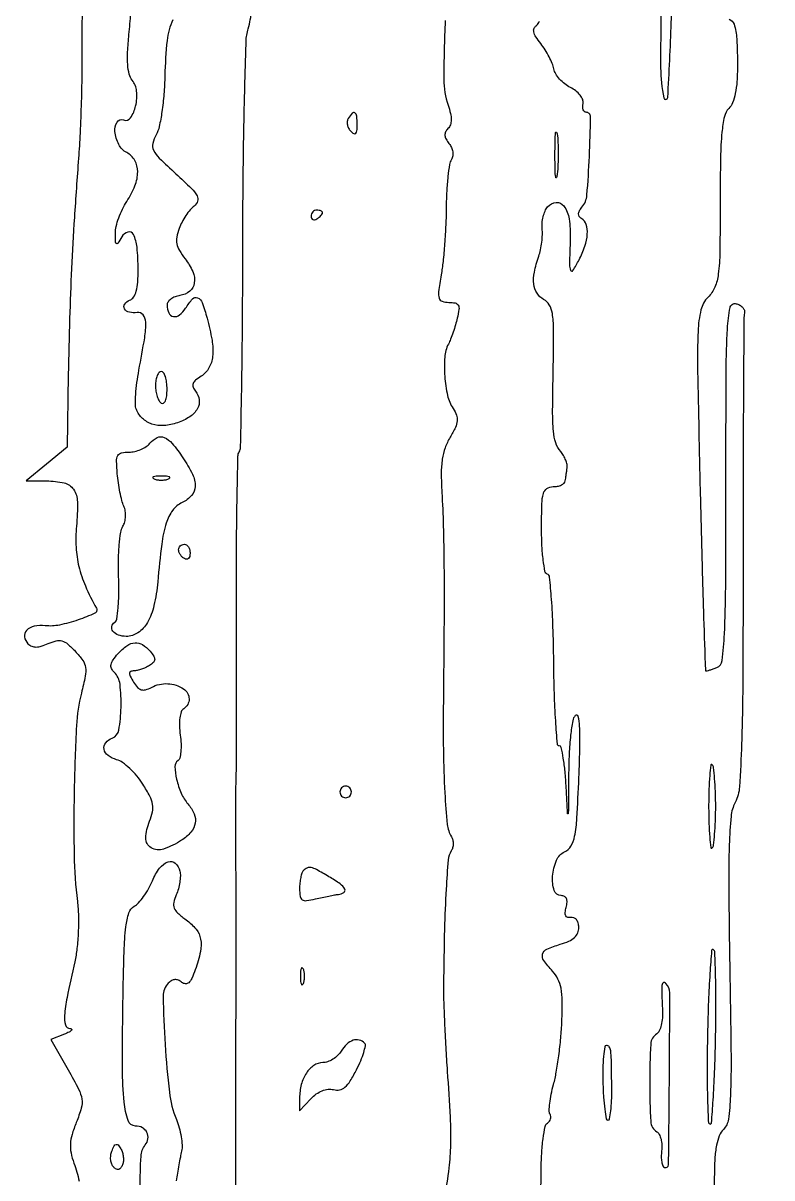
# Model space of a CAD drawing. Extents: x 0 to 5034, y 0 to 2560.
# Drawn here: x 382 to 512, y 903 to 1103.5 of the extents above; entities that cross this region are included whole.
import ezdxf

# ---------------------------------------------------------------- set-up
doc = ezdxf.new("R2010")
doc.units = 0

msp = doc.modelspace()

# ---------------------------------------------------------------- linework, layer by layer
for points in [[(523.93147, 945.845619, -0.000225), (524.384816, 1020.5, 0.000097), (524.861336, 1095.775456, 0.000492)], [(492.745125, 1111.739439, 0.003102), (492.671091, 1095.723964, 0.05296), (493.234261, 1090.500521, 0.873264), (493.904166, 1090.552959, 0.00509), (494.513902, 1103.570053, -0.002599), (494.7369, 1108.89868, -0.00261)], [(392.345507, 1107.173518, 0.014839), (392.222064, 1100, -0.006408), (392.220424, 1095.289486, -0.004047), (392.103573, 1089.79375, -0.004063), (391.901068, 1084.393121, -0.007462), (391.634834, 1080, 0.002744), (390.913385, 1069.705157, 0.00434), (390.420008, 1060.871941, 0.004462), (390.08908, 1052.211456, 0.003138), (389.864875, 1042.462431), (389.654169, 1029.860545), (386.099241, 1026.930272), (382.544312, 1024), (386.072156, 1024, -0.055353), (389.149881, 1023.658231, -0.193318), (390.763908, 1022.546631, -0.143448), (391.437516, 1020.375276, -0.026578), (391.279913, 1016.150313, 0.035568), (391.208784, 1012.469852, 0.046502), (391.693922, 1009.140986, 0.042848), (392.828042, 1005.756084, 0.024491), (394.734957, 1001.886932, -0.435973), (394.450995, 1001.016579, -0.025757), (391.57498, 999.862307, -0.031346), (388.329512, 998.972857, -0.077487), (385.871865, 998.849493, 0.075674), (383.945078, 998.759737, 0.152091), (382.621934, 998.037795, 0.232011), (382.263504, 996.932156, 0.162133), (382.860007, 995.739993, 0.097055), (383.503279, 995.307519, 0.101117), (384.252779, 995.158051, 0.074937), (385.177907, 995.301946, 0.030917), (386.364913, 995.756496, -0.045916), (387.74952, 996.239685, -0.130964), (388.761599, 996.223029, -0.108815), (389.742807, 995.69502, -0.026545), (391.07793, 994.417047, -0.034695), (392.362479, 992.844146, -0.118156), (392.850022, 991.624354, -0.08591), (392.809976, 990.106518, -0.01328), (392.13774, 987.160371, 0.049853), (391.279044, 981.527127, 0.008077), (390.885413, 970.441309, 0.009426), (390.879864, 959.064135, 0.025396), (391.438348, 951, -0.024413), (391.616528, 948.498546, -0.016597), (391.585426, 945.64415, -0.016704), (391.367711, 942.840227, -0.027658), (390.975147, 940.5, 0.004854), (389.642101, 934.300255, 0.03252), (389.211648, 931.179443, 0.086642), (389.377086, 929.54383, 0.323237), (390.140594, 928.936614, -0.180875), (390.413636, 928.81973, -0.416572), (390.417475, 928.617947, -0.085206), (389.989725, 928.30581, -0.019779), (389.174213, 927.940802), (386.848426, 927.008377), (389.832356, 921.754189, -0.010317), (391.657977, 918.379268, -0.080407), (392.209897, 916.684073, -0.109111), (392.110917, 915.116957, -0.025853), (391.251921, 912.626477, 0.023415), (390.508421, 910.504462, 0.058198), (390.224113, 908.886284, 0.065211), (390.335172, 907.358814, 0.036055), (390.843778, 905.555479, -0.032843), (391.747112, 902.429506, -0.13787)], [(418.895396, 863.33804, 0.000041), (418.945464, 907.803915, 0.000112), (418.979592, 949.45959, 0.00221), (418.930664, 962.25, -0.001757), (418.917478, 965.035938, -0.001751), (418.923845, 967.825, -0.001713), (418.946288, 970.261714, -0.006892), (418.985617, 971.75, 0.009349), (419.027769, 973.709742, 0.000305), (419.045063, 981.5707, 0.000584), (419.048977, 990.844801, 0.000406), (419.032651, 1001.320468, -0.001993), (419.049361, 1011.668015, -0.003157), (419.154989, 1020.533027, -0.000756), (419.30799, 1028.282655, -0.133872), (419.538404, 1029.062139, 0.134445), (419.771022, 1029.85235, 0.00046), (419.953127, 1039.922998, 0.002451), (420.093207, 1051.350452, 0.001529), (420.150735, 1064.741671, -0.002358), (420.231328, 1078.277857, -0.003468), (420.440755, 1090.170991, -0.001645), (420.722235, 1100.281081, -0.063939), (421.077659, 1102.5, 0.054657), (421.646598, 1105.6747, 0.002302)], [(407.99055, 1104.065984, 0.08207), (407.004765, 1100.471183, 0.020493), (406.620703, 1094.372572, -0.014508), (406.456606, 1091.153161, -0.016576), (406.108647, 1088.089517, -0.01644), (405.643279, 1085.519259, -0.074402), (405.107242, 1084.097419, 0.071231), (404.522686, 1082.576033, 0.174891), (404.665991, 1081.404006, 0.081805), (405.654267, 1080.051954, 0.0084), (408.533629, 1077.317689, -0.007928), (411.223452, 1074.76824, -0.070651), (412.214485, 1073.47874, -0.2123), (412.302116, 1072.566886, -0.150699), (411.695499, 1071.72027, 0.056961), (411.008972, 1071.06288, 0.026376), (410.269733, 1070.071117, 0.025716), (409.594508, 1068.935356, 0.032486), (409.096279, 1067.819703, 0.04345), (408.689113, 1066.338204, 0.093957), (408.696175, 1065.161027, 0.086166), (409.138532, 1064.00433, 0.032346), (410.12443, 1062.568943, -0.064209), (411.463071, 1060.326991, -0.13777), (411.734271, 1058.348377, -0.189573), (410.931754, 1056.921381, -0.136356), (409.239784, 1056.180449, 0.057229), (408.383238, 1055.956211, 0.069185), (407.657937, 1055.551908, 0.082011), (407.16857, 1055.037506, 0.150318), (407, 1054.489466, 0.1102), (407.298324, 1053.152343, 0.246984), (408.104252, 1052.542855, 0.210078), (409.181541, 1052.818985, 0.087094), (410.20784, 1053.961197, -0.041609), (411.436989, 1055.607195, -0.330101), (412.311702, 1055.792289, -0.201169), (413.083186, 1054.955153, -0.019173), (413.947419, 1052.25, -0.025476), (414.80473, 1048.415254, -0.067687), (414.89949, 1045.615953, -0.101538), (414.267797, 1043.60039, -0.127295), (412.923986, 1042.184601, 0.034598), (411.962505, 1041.48737, 0.129359), (411.534269, 1040.883602, 0.181806), (411.5343, 1040.271378, 0.08344), (411.941239, 1039.570803, -0.144884), (412.581181, 1038.07788, -0.159973), (412.269719, 1036.541911, -0.11814), (410.963695, 1035.147043, -0.061995), (408.821155, 1034.087499, -0.067457), (406.481358, 1033.611446, -0.095575), (404.37845, 1033.874752, -0.109482), (402.726953, 1034.849568, -0.113753), (401.669486, 1036.418923, -0.092611), (401.507714, 1037.299366, -0.01561), (401.566519, 1039.018121, -0.016608), (401.768387, 1041.058188, -0.014081), (402.113507, 1043.196703, 0.006422), (403.116306, 1048.85783, 0.047836), (403.298687, 1051.580965, 0.162409), (402.840629, 1052.832975, 0.271841), (401.825407, 1053.22348, -0.098436), (400.470257, 1053.26766, -0.199967), (399.620007, 1053.87924, -0.301043), (399.64644, 1054.69688, -0.147875), (400.505744, 1055.36383, 0.159549), (401.178272, 1055.910844, 0.075657), (401.639472, 1056.942216, 0.049453), (401.908689, 1058.504478, 0.018759), (401.984687, 1060.718615, 0.022866), (401.796849, 1064.554771, 0.092932), (401.153761, 1066.791339, 0.361235), (400.213637, 1067.202395, 0.193194), (399.147242, 1066.369977, -0.008898), (398.469181, 1065.249282, -0.400874), (398.228282, 1065.188702, -0.261292), (398.069411, 1065.451654, -0.005702), (398.036998, 1067, -0.060422), (398.167752, 1068.171331, -0.027745), (398.603804, 1069.646875, -0.026986), (399.241152, 1071.167996, -0.033568), (400, 1072.5, 0.050979), (401.434963, 1075.235661, 0.095594), (401.906439, 1077.679166, 0.128853), (401.393786, 1079.635439, 0.142659), (400, 1081, -0.151943), (398.615579, 1082.405566, -0.094399), (397.952612, 1084.643542, -0.161081), (398.317678, 1086.278689, -0.364498), (399.433078, 1086.664054, 0.347729), (400.679373, 1087.053532, 0.095721), (401.552098, 1089.07397, 0.075711), (401.723432, 1091.676164, 0.153012), (400.952076, 1093.557745, -0.114219), (400.431911, 1094.593866, -0.041767), (400.178203, 1096.224699, -0.030571), (400.156391, 1098.467841, -0.012675), (400.388984, 1101.492474, 0.008679), (400.706489, 1105.230314, 0.058844)], [(455.269896, 1103.931123, 0.009722), (455.023872, 1093.694001, 0.085209), (455.768346, 1089.234679, -0.025326), (456.190676, 1087.792028, -0.059602), (456.319298, 1086.679343, -0.083437), (456.171161, 1085.818762, -0.112583), (455.75211, 1085.15211, 0.083206), (455.341439, 1084.576099, 0.131237), (455.226072, 1083.983758, 0.10948), (455.417211, 1083.335477, 0.047014), (455.928472, 1082.586187, -0.064533), (456.364029, 1081.897349, -0.072026), (456.589427, 1081.145175, -0.078391), (456.582781, 1080.416328, -0.101448), (456.342912, 1079.793805, 0.104481), (456.014967, 1078.927228, 0.01168), (455.739511, 1076.823805, 0.013787), (455.537026, 1074.275204, 0.010772), (455.453283, 1071.5, -0.009269), (455.37103, 1068.472314, -0.00706), (455.172714, 1065.160938, -0.007145), (454.898535, 1062.06139, -0.016598), (454.582917, 1059.75, 0.008469), (454.136932, 1056.837823, 0.101998), (454.213917, 1055.711878, 0.255201), (454.734003, 1055.176914, 0.075082), (455.905508, 1055, -0.05023), (457.020745, 1054.887681, -0.223009), (457.53559, 1054.504687, -0.159446), (457.667585, 1053.763093, -0.023645), (457.38072, 1052.25, -0.013851), (457.063706, 1051.069475, -0.010568), (456.653998, 1049.795631, -0.010709), (456.219021, 1048.61768, -0.024597), (455.829911, 1047.756403, 0.100221), (455.193491, 1045.489919, 0.036807), (455.192181, 1042.148791, 0.036947), (455.685271, 1038.819755, 0.092369), (456.650101, 1036.569935, -0.057425), (457.237871, 1035.425943, -0.116762), (457.365596, 1034.429009, -0.085997), (457.040874, 1033.285208, -0.021598), (456.122923, 1031.569935, 0.04809), (455.262374, 1029.734706, 0.048551), (454.771642, 1027.774718, 0.037268), (454.59219, 1025.347716, 0.014727), (454.693143, 1022, -0.008177), (454.944157, 1016.198868, -0.004784), (455.064622, 1009.244255, -0.003408), (455.073189, 1000.08181, -0.001215), (454.964448, 987, 0.005123), (454.959591, 977.215609, 0.011661), (455.203928, 969.829991, 0.011195), (455.63538, 964.364629, 0.113586), (456.363238, 962.221285, -0.08329), (456.591726, 961.661256, -0.060855), (456.658664, 960.991565, -0.060331), (456.562192, 960.318929, -0.078019), (456.309017, 959.75, 0.123381), (455.793884, 958.240627, 0.006564), (455.43484, 953.137694, 0.008248), (455.152288, 946.185732, 0.003151), (454.979627, 936.5, 0.010457), (455.003921, 933.913133, 0.003257), (455.146905, 930.03125, 0.003254), (455.363179, 925.695261, 0.003584), (455.629987, 921.5, -0.004329), (456.12582, 913.515695, -0.018849), (456.200064, 908.778256, -0.025045), (455.906688, 904.716428, -0.012178), (455.146943, 899.568986, 0.014492)], [(471.892425, 900.951103, 0.000487), (471.923402, 904.187737, -0.012331), (472.022921, 907.179064, -0.018024), (472.270166, 909.802664, -0.013647), (472.605147, 911.914667, -0.211217), (473.01106, 912.506836, 0.087623), (473.358546, 912.81679, 0.09451), (473.567725, 913.219409, 0.100104), (473.607203, 913.65126, 0.11176), (473.471555, 914.046025, -0.149259), (473.316695, 914.634683, -0.019472), (473.418939, 915.942394, -0.021259), (473.673361, 917.524206, -0.01631), (474.08032, 919.226927, 0.023928), (474.549366, 921.330624, 0.010002), (474.987964, 924.202997, 0.009869), (475.335724, 927.301047, 0.01262), (475.527427, 930.166253, 0.01185), (475.5909, 933.717783, 0.044696), (475.379672, 935.930761, 0.070015), (474.847633, 937.513445, 0.071604), (473.90235, 938.87444, -0.031901), (472.376152, 940.737835, -0.229791), (472.184389, 941.850128, -0.224115), (472.93911, 942.707242, -0.030406), (475.25, 943.543203, 0.034164), (476.739668, 944.094772, 0.080749), (477.724251, 944.74557, 0.109048), (478.275017, 945.536373, 0.103829), (478.454545, 946.5, 0.063754), (478.339941, 947.257992, 0.100729), (478.038451, 947.83969, 0.129226), (477.596301, 948.165339, 0.149592), (477.076777, 948.20741, -0.119236), (476.535072, 948.218881, -0.224765), (476.208, 948.494765, -0.134112), (476.11545, 949.063642, -0.037623), (476.278612, 949.95741, 0.045692), (476.426305, 950.847361, 0.119748), (476.320508, 951.481858, 0.172211), (475.971904, 951.860089, 0.121863), (475.40638, 952, -0.330617), (474.194377, 952.899769, -0.093005), (473.924176, 955.38948, -0.078467), (474.577289, 958.129616, -0.191103), (475.995371, 959.597186, 0.155369), (477.096407, 960.588818, 0.084809), (477.743314, 962.306721, 0.033525), (478.135523, 965.455872, 0.00406), (478.475884, 972.430513, 0.004363), (478.657512, 978.119377, 0.020121), (478.601351, 981.413927, 0.045348), (478.34758, 983.117061, 0.585127), (477.85516, 983.25516, 0.156383), (477.39939, 982.369232, 0.013607), (477.047244, 979.827699, 0.016171), (476.795234, 976.608678, 0.010078), (476.698215, 972.824647, -0.000292), (476.66212, 966.869885, -0.048133), (476.595201, 966.221446, -0.881239), (476.514652, 966.227332, -0.000631), (476.279758, 970.75, 0.010704), (476.079181, 973.529532, 0.017537), (475.77669, 975.870313, 0.01168), (475.426396, 977.722231, 0.353876), (475.083078, 978, -0.391497), (474.745022, 978.312608, -0.003055), (474.454788, 982.332812, -0.008763), (474.223992, 987.094298, -0.00527), (474.108773, 992.75, 0.005603), (473.984059, 998.677729, 0.010583), (473.728813, 1003.452448, 0.005093), (473.401695, 1007.302606, 0.295305), (472.981886, 1007.833333, -0.271707), (472.593828, 1008.282156, -0.014073), (472.288429, 1010.247396, -0.019116), (472.071062, 1012.716824, -0.012393), (472, 1015.583333, -0.006012), (472.053064, 1019.996285, -0.059909), (472.317416, 1021.822917, -0.180949), (472.926025, 1022.672862, -0.148924), (474, 1023, 0.047586), (474.774503, 1023.073878, 0.062492), (475.449219, 1023.29375, 0.077083), (475.928864, 1023.61748, 0.176518), (476.125, 1024, -0.002359), (476.186267, 1024.472028, -0.001152), (476.268625, 1025.073437, -0.001143), (476.357143, 1025.69846, -0.001656), (476.438406, 1026.25, 0.092119), (476.418226, 1026.841172, 0.040052), (476.186615, 1027.595506, 0.037861), (475.804077, 1028.380095, 0.041142), (475.316677, 1029.075126, -0.093055), (474.455359, 1030.621354, -0.060936), (474.047044, 1032.625966, -0.022376), (473.926636, 1036.117393, -0.001948), (474.052492, 1045, 0.005455), (474.09136, 1050.432771, 0.038987), (473.87711, 1053.049664, 0.091219), (473.344869, 1054.546862, 0.139511), (472.362056, 1055.5, -0.129587), (471.210612, 1056.573922, -0.112656), (470.662051, 1058.134018, -0.078629), (470.753636, 1060.253538, -0.033511), (471.50522, 1063, 0.031315), (471.81844, 1064.125165, 0.021013), (472.040266, 1065.442115, 0.021197), (472.1476, 1066.740751, 0.038682), (472.108015, 1067.802946, -0.051121), (472.09573, 1068.791805, -0.039181), (472.276628, 1069.858096, -0.040211), (472.609168, 1070.839332, -0.07152), (473.054175, 1071.565277, -0.199202), (474.524581, 1072.339811, -0.26661), (475.867452, 1071.724693, -0.118401), (476.780211, 1069.468679, -0.045615), (476.975926, 1066.073787, 0.002837), (476.849941, 1061.56047, 0.103741), (477.038817, 1060.548449, 0.610473), (477.44843, 1060.514218, 0.019321), (478.506161, 1062.364307, 0.038561), (479.523133, 1064.74545, 0.066221), (479.939157, 1066.859475, 0.090645), (479.742589, 1068.507205, 0.181373), (478.951442, 1069.530011, -0.10051), (478.554434, 1069.90278, -0.162425), (478.421181, 1070.34211, -0.121772), (478.566897, 1070.868826, -0.04515), (479.005922, 1071.507135, 0.153356), (479.875007, 1073.631172, 0.01005), (480.304144, 1080.333038, 0.00686), (480.511248, 1087.205364, 0.419027), (479.729544, 1088, -0.199885), (479.441718, 1088.119853, -0.112896), (479.238699, 1088.445977, -0.080417), (479.153659, 1088.937005, -0.050586), (479.206163, 1089.518221, 0.148474), (479.136137, 1090.191611, 0.06793), (478.681912, 1090.959677, 0.058467), (477.939978, 1091.699956, 0.050092), (477.008858, 1092.293337, -0.05058), (476.027676, 1092.919964, -0.043631), (475.138015, 1093.759856, -0.045834), (474.463468, 1094.674688, -0.088605), (474.138231, 1095.52074, 0.050958), (473.859787, 1096.446783, 0.021489), (473.309428, 1097.625341, 0.020994), (472.60839, 1098.844538, 0.025681), (471.849667, 1099.918247, -0.024628), (471.019064, 1101.088448, -0.083638), (470.654953, 1101.94693, -0.153304), (470.699504, 1102.582414, -0.162147), (471.099583, 1103.061546, 0.211796), (471.617574, 1103.819017, 0.021949)], [(504.55042, 1104.138165, -0.24089), (505.407578, 1103.289562, -0.066987), (505.880882, 1100.744471, -0.012524), (506, 1095.989641, -0.017308), (505.908417, 1093.344813, -0.033056), (505.621724, 1091.239045, -0.041867), (505.156313, 1089.651, -0.104534), (504.5, 1088.642857, 0.142447), (503.731164, 1087.243534, 0.031599), (503.301471, 1084.515756, 0.019158), (503.062314, 1080.152115, 0.00411), (503, 1072.571429, -0.003152), (502.944482, 1063.764405, -0.028235), (502.677799, 1059.909076, -0.068671), (502.066114, 1057.633934, -0.096706), (500.895855, 1055.895855, 0.139207), (499.661523, 1053.682741, 0.047852), (499.157716, 1050.014726, 0.015112), (499.083154, 1043.010524, 0.000952), (499.526053, 1022.395855, 0.000859), (499.828333, 1010.357121, 0.001433), (500.129286, 1000.222533, 0.000083), (500.427297, 991.117194, 0.404615), (500.54841, 991, 0.07311), (500.732575, 991.027073, 0.005493), (501.216471, 991.178303, 0.007499), (501.791362, 991.374506, 0.00563), (502.418213, 991.606989, 0.278371), (503.343078, 992.79524, 0.017282), (503.73261, 997.430529, 0.011034), (503.953344, 1005.540475, 0.001286), (504, 1023.680313, -0.001032), (504.040055, 1043.085949, -0.013029), (504.260863, 1050.399082, -0.03271), (504.710396, 1054.076517, -0.422518), (505.75, 1054.763934, -0.069756), (506.398562, 1054.523811, -0.085514), (506.906508, 1054.125924, -0.099797), (507.197861, 1053.63628, -0.138515), (507.229602, 1053.129415, 0.051525), (507.119586, 1052.131293, 0.000189), (507.043667, 1040.349989, 0.000997), (506.989275, 1026.996471, 0.000626), (506.976341, 1011.382839, -0.001301), (506.929992, 990.108079, -0.006751), (506.715205, 978.361466, -0.008256), (506.354722, 970.903261, -0.103273), (505.603102, 968.194034, 0.095821), (504.89093, 965.76664, 0.015528), (504.578516, 960.835277, 0.010303), (504.487956, 953.035311, 0.002106), (504.670121, 939.24233, -0.001675), (504.880085, 924.318163, -0.012617), (504.777629, 917.259494, -0.022909), (504.426913, 913.170182, -0.164981), (503.563758, 911.420901, 0.103675), (502.847055, 910.324076, 0.045753), (502.364883, 908.651866, 0.033088), (502.078306, 906.336322, 0.013674), (501.984687, 903.178571, -0.016551), (501.836648, 898.997511, -0.046418)], [(402.322883, 901.298181, -0.012882), (402.485752, 906.756856, -0.15406), (403.222397, 908.706195, 0.131108), (403.691983, 909.797664, 0.156893), (403.508221, 910.896618, 0.152561), (402.710393, 911.703564, 0.122683), (401.520438, 912, -0.325675), (400.236529, 912.935495, -0.052582), (399.563823, 916.148945, -0.025151), (399.264079, 922.021086, -0.004168), (399.350483, 933.349304, -0.003036), (399.547782, 942.301655, -0.022016), (399.857933, 946.593947, -0.047658), (400.375496, 949.005611, -0.190751), (401.311338, 950.154357, 0.081561), (402.066719, 950.756468, 0.028567), (402.940312, 951.841308, 0.027473), (403.781874, 953.166192, 0.028805), (404.458556, 954.555053, -0.059517), (405.712253, 956.77199, -0.150207), (407.184262, 957.865784, -0.273998), (408.436539, 957.619738, -0.157815), (409.237016, 956.25, -0.063201), (409.312328, 955.411592, -0.029291), (409.208183, 954.321067, -0.028443), (408.9626, 953.172503, -0.03521), (408.6001, 952.140866, 0.049287), (408.17119, 950.800982, 0.146814), (408.247606, 949.85065, 0.116982), (408.856114, 948.970081, 0.025915), (410.28976, 947.807459, -0.062845), (412.039976, 946.160244, -0.127678), (412.832821, 944.459389, -0.100167), (412.795241, 942.306426, -0.029585), (411.89102, 939.117224, -0.022249), (411.300349, 937.638029, -0.098947), (410.758161, 936.881231, -0.213066), (410.193542, 936.686555, -0.152387), (409.567226, 936.944207, 0.070071), (408.958944, 937.319504, 0.117613), (408.371076, 937.425717, 0.116048), (407.793028, 937.255442, 0.067067), (407.213674, 936.813674, 0.204684), (406.314157, 934.572037, 0.009342), (406.659003, 926.138901, 0.015131), (407.402994, 917.877347, 0.066407), (408.624872, 913.145219, -0.029914), (409.111511, 911.703338, -0.026051), (409.449363, 910.145747, -0.026919), (409.605398, 908.70233, -0.066877), (409.52097, 907.645219, 0.005602), (409.309278, 906.61179, 0.002511), (409.053068, 905.248908, 0.002485), (408.796615, 903.805446, 0.003377), (408.580439, 902.5, -0.002136)]]:
    msp.add_lwpolyline(points, format="xyb")
for points in [[(438.446149, 1086.912868, 0.11056), (438.2733, 1086.413694, 0.077894), (438.298536, 1085.818176, 0.072722), (438.512254, 1085.219746, 0.074436), (438.887132, 1084.712868, 0.062607), (439.413659, 1084.303935, 0.339454), (439.75, 1084.344219, 0.178281), (439.95293, 1084.770569, 0.02285), (440, 1085.8, 0.022936), (439.929611, 1087.333642, 0.217734), (439.610971, 1087.889506, 0.382301), (439.138681, 1087.837919, 0.044558)], [(474.729798, 1077.272304, -0.062969), (474.583963, 1076.648711, -0.78507), (474.449454, 1076.664364, -0.026082), (474.354021, 1077.993969, -0.004587), (474.32814, 1080.5, -0.004873), (474.349747, 1083.014488, -0.021409), (474.440431, 1084.495614, -0.613017), (474.577707, 1084.54838, -0.180442), (474.721732, 1084.272304, -0.02012), (474.847937, 1082.765662, -0.010546), (474.889785, 1080.88463, -0.010474), (474.851521, 1078.951761, -0.015806)], [(432, 1069.940983, 0.108972), (432.078288, 1069.586039, 0.182303), (432.29375, 1069.3746, 0.161196), (432.6179, 1069.343488, 0.082592), (433, 1069.5, 0.029505), (433.382774, 1069.768994, 0.035638), (433.70625, 1070.066025, 0.038439), (433.934461, 1070.34829, 0.151918), (434, 1070.559017, 0.210953), (433.92554, 1070.727648, 0.081139), (433.70625, 1070.870461, 0.061769), (433.382849, 1070.967655, 0.042167), (433, 1071, 0.105053), (432.618444, 1070.918938, 0.099167), (432.29375, 1070.688914, 0.09642), (432.076123, 1070.345238, 0.093332)], [(405, 1040.559017, 0.037634), (405.073842, 1039.57934, 0.041396), (405.29375, 1038.653525, 0.045439), (405.615492, 1037.906663, 0.130646), (406, 1037.5, 0.297719), (406.391769, 1037.509855, 0.145541), (406.718784, 1037.916013, 0.069343), (406.933656, 1038.756294, 0.027979), (407, 1039.940983, 0.031003), (406.927265, 1041.112882, 0.048032), (406.70625, 1042.101414, 0.061379), (406.384428, 1042.787575, 0.257909), (406, 1043, 0.222681), (405.617207, 1042.820624, 0.076538), (405.29375, 1042.282961, 0.058208), (405.07317, 1041.49372, 0.039081)], [(409.75, 1028.025024, -0.035311), (411.412663, 1025.153881, -0.118136), (411.882349, 1023.044889, -0.178155), (411.270048, 1021.45995, -0.105893), (409.625005, 1020.23891, 0.128845), (407.977093, 1018.895904, 0.082877), (406.864707, 1016.680491, 0.043717), (406.071077, 1013.003606, 0.009341), (405.37567, 1006.5, -0.03319), (404.730036, 1002.346114, -0.075645), (403.580779, 999.39667, -0.111941), (401.956712, 997.63759, -0.151731), (399.904029, 997, -0.08608), (398.559784, 997.233154, -0.136763), (397.612305, 997.902887, -0.225002), (397.409866, 998.726513, -0.206774), (397.911716, 999.445438, 0.222125), (398.272867, 999.996586, 0.013856), (398.50274, 1001.983047, 0.018364), (398.628095, 1004.449855, 0.012439), (398.597619, 1007.264536, -0.013255), (398.571054, 1010.153395, -0.016235), (398.70539, 1012.849733, -0.014783), (398.956322, 1015.084617, -0.102117), (399.327411, 1016.117534, 0.073712), (399.651713, 1016.881867, 0.051004), (399.794343, 1017.81178, 0.050221), (399.746336, 1018.769489, 0.064301), (399.503517, 1019.617534, -0.038502), (399.168422, 1020.594801, -0.013338), (398.833106, 1022.048588, -0.013161), (398.547522, 1023.676224, -0.014921), (398.361696, 1025.25, -0.015978), (398.240145, 1027.428426, -0.130823), (398.471271, 1028.387918, -0.217462), (399.09488, 1028.858056, -0.054487), (400.393555, 1029, 0.056496), (401.391139, 1029.11308, 0.043407), (402.435209, 1029.450408, 0.04452), (403.368209, 1029.945955, 0.075354), (404.027641, 1030.533305, -0.107998), (405.286314, 1031.51605, -0.218599), (406.516695, 1031.537364, -0.11719), (407.898749, 1030.494501, -0.023894)], [(404.75, 1024.337719, 0.057986), (405.320008, 1024.181385, 0.037979), (406, 1024.12966, 0.037979), (406.679992, 1024.181385, 0.057986), (407.25, 1024.337719, 0.174857), (407.459382, 1024.525001, 0.447206), (407.398438, 1024.693942, 0.078554), (406.89144, 1024.810911, 0.017491), (406, 1024.842105, 0.017491), (405.10856, 1024.810911, 0.078554), (404.601562, 1024.693942, 0.447206), (404.540618, 1024.525001, 0.174857)], [(411, 1011.440983, -0.066118), (410.926733, 1010.889346, -0.138808), (410.70625, 1010.521475, -0.191142), (410.379648, 1010.392057, -0.139169), (410, 1010.5, -0.06081), (409.617485, 1010.806203, -0.051032), (409.29375, 1011.2129, -0.053229), (409.073302, 1011.653442, -0.089642), (409, 1012.059017, -0.105429), (409.076556, 1012.418051, -0.099231), (409.29375, 1012.723586, -0.096318), (409.618268, 1012.928382, -0.092995), (410, 1013, -0.153634), (410.381379, 1012.879982, -0.097988), (410.70625, 1012.542039, -0.080552), (410.925455, 1012.037096, -0.062283)], [(404.063253, 994.423785, -0.03121), (404.699562, 993.551664, -0.156052), (404.852214, 992.973918, -0.190605), (404.627794, 992.481966, -0.050531), (403.935698, 991.939097, -0.033122), (403.2938, 991.590134, -0.025358), (402.55206, 991.292991, -0.025923), (401.826228, 991.085465, -0.053672), (401.241526, 991.015313, 0.093844), (400.6903, 990.903971, 0.297592), (400.486039, 990.609124, 0.129197), (400.61168, 990.071569, 0.01792), (401.188284, 989.070118, 0.045106), (401.881041, 988.155803, 0.137198), (402.535644, 987.745806, 0.143999), (403.287707, 987.745183, 0.051594), (404.289898, 988.155149, -0.135342), (407.118443, 988.794645, -0.136007), (409.869043, 987.892103, -0.24762), (410.823507, 986.136256, -0.263255), (409.88572, 984.429371, 0.173892), (409.464139, 983.900381, 0.04972), (409.222113, 982.862886, 0.040769), (409.155601, 981.487689, 0.025047), (409.290538, 979.870545, -0.023309), (409.422964, 978.347383, -0.03195), (409.390282, 976.972309, -0.033132), (409.222445, 975.890227, -0.201956), (408.901147, 975.438906, 0.270491), (408.363051, 974.427358, 0.046817), (408.662274, 972.191211, 0.04705), (409.467562, 969.766191, 0.074769), (410.634309, 967.921259, -0.07953), (411.699748, 966.200684, -0.143032), (411.883112, 964.564159, -0.136238), (411.154959, 963.030884, -0.069256), (409.535183, 961.61501, -0.062656), (406.405051, 960.084054, -0.219144), (404.225103, 960.306574, -0.27739), (403.312882, 961.990637, -0.08721), (403.960705, 964.905133, 0.044599), (404.472796, 966.539943, 0.098315), (404.496801, 967.842855, 0.076988), (404.012822, 969.250079, 0.019877), (402.807024, 971.333409, 0.032507), (401.758257, 972.773594, 0.031071), (400.516751, 974.088941, 0.032592), (399.274141, 975.108236, 0.088489), (398.25, 975.597041, -0.093699), (396.764247, 976.32511, -0.18498), (396.073785, 977.420382, -0.22496), (396.353705, 978.535683, -0.129703), (397.5, 979.361626, 0.265158), (398.632178, 980.74463, 0.034832), (399.017958, 984.669373, 0.036948), (398.834532, 988.696344, 0.168061), (397.823629, 990.776371, -0.092579), (397.359479, 991.453702, -0.155749), (397.286454, 992.1328, -0.10472), (397.629426, 992.920671, -0.029085), (398.478616, 993.976371, -0.051117), (400.047579, 995.389211, -0.138627), (401.438049, 995.905366, -0.162756), (402.748678, 995.580826, -0.078322)], [(501, 967.5, 0.007331), (501.043444, 964.537311, 0.013773), (501.179514, 962.147222, 0.01069), (501.36926, 960.360378, 0.623132), (501.611111, 960.277778, 0.168707), (501.853553, 960.778224, 0.008113), (502.042708, 962.651389, 0.012495), (502.177839, 964.922636, 0.00861), (502.222222, 967.5, 0.00861), (502.177839, 970.077364, 0.012495), (502.042708, 972.348611, 0.008113), (501.853553, 974.221776, 0.168707), (501.611111, 974.722222, 0.623132), (501.36926, 974.639622, 0.01069), (501.179514, 972.852778, 0.013773), (501.043444, 970.462689, 0.007331)], [(437, 970, 0.099038), (437.076342, 969.618362, 0.097945), (437.29375, 969.29375, 0.097945), (437.618362, 969.076342, 0.099038), (438, 969, 0.099038), (438.381638, 969.076342, 0.097945), (438.70625, 969.29375, 0.097945), (438.923658, 969.618362, 0.099038), (439, 970, 0.099038), (438.923658, 970.381638, 0.097945), (438.70625, 970.70625, 0.097945), (438.381638, 970.923658, 0.099038), (438, 971, 0.099038), (437.618362, 970.923658, 0.097945), (437.29375, 970.70625, 0.097945), (437.076342, 970.381638, 0.099038)], [(430.666667, 956.333333, 0.115414), (430.40898, 955.918258, 0.028768), (430.195833, 955.142839, 0.027862), (430.04904, 954.203531, 0.024834), (430, 953.216756, 0.035565), (430.096136, 951.866926, 0.215962), (430.463602, 951.290579, 0.180904), (431.186514, 951.129015, 0.024099), (432.75, 951.423626, -0.005235), (433.894531, 951.684337, -0.005033), (435.059375, 951.924626, -0.004987), (436.090374, 952.11585, -0.018149), (436.75, 952.20687, 0.120678), (437.694154, 952.541939, 0.38867), (437.843951, 953.13309, 0.117268), (437.050466, 954.025664, 0.019269), (435.095708, 955.284392, 0.006429), (432.943437, 956.518721, 0.068934), (432.007537, 956.881937, 0.169393), (431.35158, 956.814099, 0.086905)], [(500.800403, 927.930322, 0.004379), (500.735698, 922.101021, 0.006999), (500.79375, 917.121593, 0.002257), (500.922654, 912.850505, 0.251261), (501.199597, 912.374589, 0.560502), (501.488554, 912.521475, 0.002704), (501.781931, 916.513764, 0.007631), (502.034279, 921.29913, 0.004391), (502.199597, 927.069678, 0.004379), (502.264302, 932.898979, 0.006999), (502.20625, 937.878407, 0.002257), (502.077346, 942.149495, 0.251261), (501.800403, 942.625411, 0.560502), (501.511446, 942.478525, 0.002704), (501.218069, 938.486236, 0.007631), (500.965721, 933.70087, 0.004391)], [(430.157895, 938, 0.017491), (430.189089, 937.10856, 0.078554), (430.306058, 936.601562, 0.447206), (430.474999, 936.540618, 0.174857), (430.662281, 936.75, 0.057986), (430.818615, 937.320008, 0.037979), (430.87034, 938, 0.037979), (430.818615, 938.679992, 0.057986), (430.662281, 939.25, 0.174857), (430.474999, 939.459382, 0.447206), (430.306058, 939.398438, 0.078554), (430.189089, 938.89144, 0.017491)], [(492.898683, 936.416667, 0.028414), (492.869636, 935.871878, 0.004247), (492.882847, 934.774525, 0.004764), (492.921853, 933.477354, 0.004092), (492.98705, 932.113631, -0.033516), (492.972128, 930.763482, -0.039948), (492.771931, 929.506262, -0.044138), (492.433294, 928.504509, -0.151907), (491.988367, 927.99281, 0.246189), (490.949763, 926.238126, 0.012932), (490.775841, 919.499721, 0.012933), (490.950556, 912.761356, 0.246157), (491.989356, 911.006579, -0.136371), (492.421285, 910.539343, -0.056255), (492.729653, 909.726734, -0.05001), (492.881117, 908.727016, -0.045213), (492.839356, 907.681878, 0.032008), (492.772069, 906.668587, 0.044924), (492.851229, 905.76596, 0.053289), (493.049577, 905.085773, 0.215141), (493.356317, 904.79612, 0.511734), (494.041452, 905.278088, 0.001083), (494.185563, 920.290297, 0.001421), (494.253744, 935.142259, 0.199367), (493.593744, 936.739589, 0.100201), (493.359568, 936.894916, 0.208144), (493.14465, 936.88965, 0.181748), (492.9814, 936.723402, 0.076812)], [(437.232073, 925, -0.062602), (436.609234, 924.234948, -0.0512), (435.775276, 923.5875, -0.053046), (434.867339, 923.146837, -0.086682), (434.02671, 923, 0.150443), (432.493112, 922.527876, 0.098256), (431.184562, 921.198813, 0.081574), (430.30106, 919.214824, 0.064129), (430, 916.87718), (430, 914.622877), (431.96119, 916.727968, -0.047845), (432.907611, 917.566715, -0.061321), (433.924306, 918.131482, -0.0689), (434.941412, 918.387922, -0.091549), (435.890762, 918.318316, 0.115935), (436.951845, 918.291848, 0.127608), (437.871587, 918.74724, 0.07611), (438.785101, 919.820249, 0.020405), (439.886726, 921.777965, 0.017613), (440.618291, 923.346036, 0.026256), (441.135459, 924.768127, 0.024264), (441.427444, 925.922321, 0.25126), (441.290488, 926.376178, 0.13375), (440.343942, 926.917477, 0.146147), (439.28817, 926.878728, 0.11211), (438.214036, 926.219857, 0.059834)], [(482.646762, 919.500061, 0.010506), (482.755457, 917.007618, 0.017303), (482.964333, 914.908849, 0.011398), (483.226955, 913.245502, 0.362785), (483.521762, 912.999514, 0.361333), (483.806779, 913.236738, 0.015687), (484.017721, 914.615482, 0.020523), (484.159029, 916.391301, 0.012433), (484.1875, 918.5, 0.001429), (484.116521, 923.490639, 0.026823), (484.005678, 925.055525, 0.120389), (483.74475, 925.740477, 0.246432), (483.25, 926.000547, 0.373549), (482.958153, 925.747522, 0.01225), (482.763424, 924.091255, 0.017955), (482.644456, 921.992602, 0.010823)], [(399.274697, 905.273466, -0.062259), (398.976652, 904.715717, -0.175982), (398.6195, 904.46754, -0.189787), (398.205741, 904.515849, -0.073647), (397.734435, 904.865565, -0.106657), (397.402429, 905.380262, -0.062199), (397.229867, 906.09739, -0.05794), (397.232942, 906.896108, -0.06178), (397.421012, 907.654757, -0.023638), (397.816698, 908.556078, -0.216012), (398.140464, 908.820243, -0.288275), (398.487584, 908.711934, -0.03838), (398.961275, 908.062659, -0.063948), (399.248144, 907.430244, -0.04659), (399.405488, 906.673551, -0.047159), (399.4189, 905.913809, -0.07258)]]:
    msp.add_lwpolyline(points, format="xyb", close=True)

doc.saveas('drawing.dxf')
